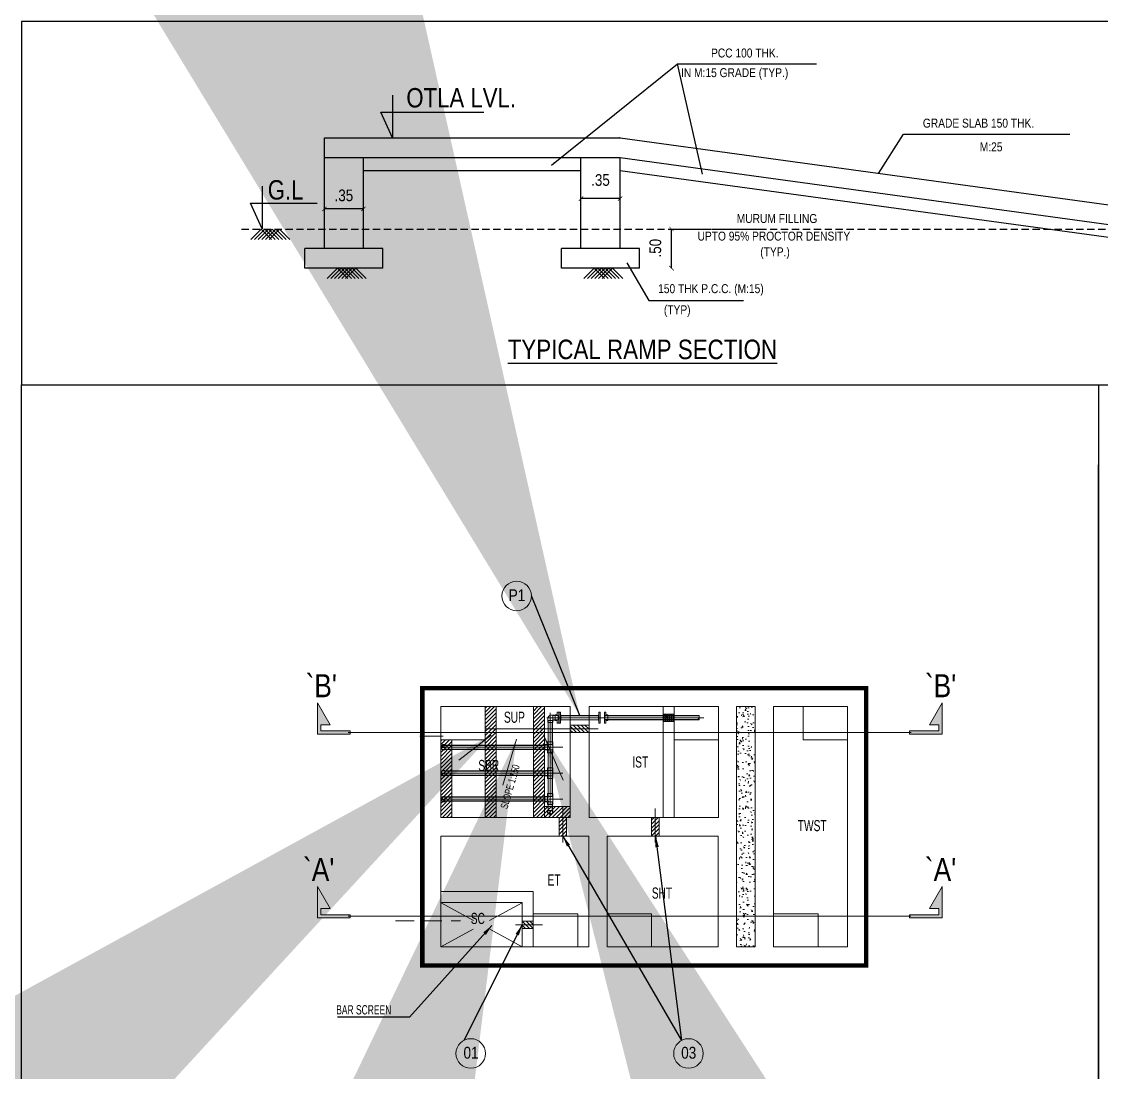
# Model space of a CAD drawing. Header units: metres. Extents: x 385023 to 385532, y 1408468 to 1408621.
# Drawn here: x 385022.92 to 385059.94, y 1408500.08 to 1408536.11 of the extents above; entities that cross this region are included whole.
import ezdxf
from ezdxf.enums import TextEntityAlignment as Align

# ---------------------------------------------------------------- set-up
doc = ezdxf.new("R2010")
doc.units = ezdxf.units.M
doc.header["$MEASUREMENT"] = 0
for name, pattern in [('( Hidden )', [0.375, 0.25, -0.125]), ('CENTER', [50.79999999999998, 31.75, -6.349999999999998, 6.349999999999998, -6.349999999999998]), ('CENTER2', [1.125, 0.75, -0.125, 0.125, -0.125]), ('DASHED', [0.75, 0.5, -0.25]), ('HIDDEN', [0.375, 0.25, -0.125]), ('PHANTOM2', [1.25, 0.625, -0.125, 0.125, -0.125, 0.125, -0.125])]:
    doc.linetypes.add(name, pattern=pattern)
doc.layers.add('DECANTER', color=7, linetype='Continuous')
doc.layers.add('MEP INPUT', color=3, linetype='Continuous', lineweight=0)
doc.styles.add('ARIAL', font='ARIALN.TTF')
doc.styles.add('RIA-AP', font='ARIALN.TTF')
doc.styles.add('Roman', font='ARIALN.TTF')
doc.styles.add('ROMANS', font='ARIALN.TTF', dxfattribs={"height": 350})
doc.styles.get("Standard").update_dxf_attribs({"font": 'ARIALN.TTF', "height": 0.35})
doc.dimstyles.new('ISO-25', dxfattribs={"dimtxt": 2.5, "dimasz": 2.5, "dimexe": 1.25, "dimexo": 0.625, "dimtad": 1, "dimtxsty": 'Standard', "dimcen": 2.5, "dimadec": 0, "dimazin": 2, "dimtfac": 1, "dimtdec": 0, "dimtofl": 0, "dimtmove": 0, "dimatfit": 0, "dimfxl": 0, "dimtzin": 0, "dimarcsym": 0})
doc.dimstyles.new('RIA-AP', dxfattribs={"dimtxt": 0.3, "dimasz": 0.15, "dimexe": 0, "dimexo": 1, "dimgap": 0.1, "dimtad": 1, "dimzin": 4, "dimdsep": 46, "dimtxsty": 'RIA-AP', "dimblk": 'ARCHTICK', "dimcen": 0.09, "dimse1": 1, "dimse2": 1, "dimclrd": 8, "dimclre": 8, "dimclrt": 4, "dimazin": 0, "dimtfac": 1, "dimtix": 1, "dimtofl": 0, "dimtmove": 2, "dimatfit": 3, "dimfxl": 0, "dimtolj": 1, "dimtzin": 0, "dimarcsym": 0})
doc.dimstyles.new('STANDARD_WS', dxfattribs={"dimtxt": 200, "dimasz": 220, "dimexe": 100, "dimexo": 100, "dimgap": 100, "dimtad": 0, "dimtih": 1, "dimtoh": 1, "dimdec": 0, "dimzin": 0, "dimdsep": 46, "dimtxsty": 'Standard', "dimcen": 0.09, "dimclrd": 5, "dimclre": 5, "dimclrt": 5, "dimadec": 0, "dimazin": 0, "dimtfac": 1, "dimtdec": 0, "dimtofl": 0, "dimtmove": 0, "dimatfit": 3, "dimfxl": 0, "dimtolj": 1, "dimtzin": 0, "dimlwd": -1, "dimlwe": -1, "dimarcsym": 0})
pattern_1 = [(45, (0, -20.77518486228473), (-0.0265165042944955, 0.0265165042944955), [])]
pattern_2 = [(134.9999999999999, (0, -20.77518486228473), (-0.0265165042944956, -0.0265165042944955), [])]
pattern_3 = [(44.99999999999996, (0, -20.77518486228473), (-0.0265165042944955, 0.0265165042944956), [])]

# ---------------------------------------------------------------- blocks, each defined once
blk = doc.blocks.new('2 FW')
at = {"color": 1, "linetype": 'CENTER', "ltscale": 20}
for p, q in [((857401, 77855.5), (857277.5, 77855.5)), ((857358.4999999999, 77935.5), (857358.4999999999, 77775))]:
    blk.add_line(p, q, dxfattribs=at)
at = {"color": 0}
for p, q in [((857284.5, 77891), (857284.5, 77820)), ((857323, 77891), (857284.5, 77891)), ((857323, 77885.5), (857284.5, 77885.5)), ((857323, 77825.5), (857284.5, 77825.5)), ((857323, 77820), (857284.5, 77820)), ((857394, 77929.5), (857323, 77929.5)), ((857323, 77891), (857323, 77929.5)), ((857323, 77885.5), (857323, 77825.5)), ((857323, 77880.5), (857333.5, 77880.5)), ((857323, 77830.5), (857333.5, 77830.5)), ((857323, 77781.5), (857323, 77820)), ((857328.5, 77929.5), (857328.5, 77891)), ((857328.5, 77891), (857388.5, 77891)), ((857328.5, 77820), (857328.5, 77781.5)), ((857328.5, 77820), (857388.5, 77820)), ((857333.5, 77891), (857333.5, 77880.5)), ((857333.5, 77820), (857333.5, 77830.5)), ((857388.5, 77929.5), (857388.5, 77891)), ((857388.5, 77820), (857388.5, 77781.5)), ((857394, 77929.5), (857394, 77781.5)), ((857394, 77781.5), (857323, 77781.5))]:
    blk.add_line(p, q, dxfattribs=at)
blk = doc.blocks.new('fl 50')
at = {"color": 1, "linetype": 'CENTER2', "ltscale": 20}
blk.add_line((408493.5, -361039.1868410292), (408397, -361039.1868410292), dxfattribs=at)
at = {"color": 7}
for p, q in [((408419.0659637806, -361115.1868410292), (408419.0659637806, -360963.1868410292)), ((408466.0659637806, -361009.1868410292), (408426, -361009.1868410292)), ((408426, -361069.1868410292), (408426, -361009.1868410292)), ((408466.0659637806, -361001.1868410292), (408439.0659637804, -361001.1868410292)), ((408466.0659637806, -361077.186841029), (408466.0659637806, -361001.1868410292)), ((408466.0659637806, -361069.1868410292), (408426, -361069.1868410292)), ((408466.0659637806, -361077.186841029), (408439.0659637804, -361077.186841029))]:
    blk.add_line(p, q, dxfattribs=at)
blk.add_lwpolyline([(408439.0659637804, -361077.186841029), (408439.0659637804, -361115.1868410292), (408419.0659637806, -361115.1868410292), (408419.0659637806, -360963.1868410292), (408439.0659637804, -360963.1868410292), (408439.0659637804, -361001.1868410292)], dxfattribs=at)
blk = doc.blocks.new('50 nb upvc elbow')
at = {"color": 1, "ltscale": 20}
for p, q in [((12784.12728145113, 78133.5810354048), (12914.97095825657, 78133.5810354048)), ((12836.17095825658, 78085.457206148), (12836.17095825658, 78210.10500663907))]:
    blk.add_line(p, q, dxfattribs=at)
for p, q in [((12803.17095825658, 78200.58103540474), (12869.17095825658, 78200.58103540457)), ((12803.17095825658, 78200.58103540492), (12803.17095825675, 78145.58103540474)), ((12806.17095825658, 78200.58103540492), (12806.17095825664, 78168.98726811228)), ((12806.17095825664, 78168.98726811222), (12866.17095825646, 78168.98726811213)), ((12866.17095825658, 78200.58103540492), (12866.17095825652, 78168.98726811213)), ((12869.17095825658, 78200.58103540492), (12869.17095825646, 78166.58103540498)), ((12903.17095825658, 78166.58103540486), (12869.17095825646, 78166.58103540498)), ((12903.17095825658, 78163.58103540486), (12872.14501447585, 78163.58103540498)), ((12872.14501447585, 78163.58103540498), (12872.14501447585, 78103.58103540492)), ((12903.17095825676, 78166.58103540486), (12903.17095825676, 78100.58103540492)), ((12848.17095825675, 78100.58103540486), (12903.17095825658, 78100.58103540486)), ((12872.14501447585, 78103.58103540486), (12903.17095825658, 78103.58103540486))]:
    blk.add_line(p, q)
blk.add_arc((12848.17095825675, 78145.58103540486), 45, 180, 270)
blk = doc.blocks.new('2 EC')
at = {"color": 0}
for p, q in [((856849.5, 77814), (856849.5, 77885)), ((856849.5, 77885), (856876.9999992907, 77885)), ((856849.5, 77880), (856876.0504954451, 77880)), ((856849.5, 77819), (856876.0504954448, 77819)), ((856849.5, 77814), (856876.9999992904, 77814))]:
    blk.add_line(p, q, dxfattribs=at)
for radius, start, end in [(32.96573444245304, 292.3009964457838, 67.69900355378422), (37.96573444245304, 290.7631786805645, 69.23682131906033)]:
    blk.add_arc((856863.5409141561, 77849.50000000003), radius, start, end, dxfattribs=at)
at = {"layer": 'DECANTER', "color": 1, "linetype": 'CENTER', "ltscale": 50}
blk.add_line((856909.5, 77849.5), (856842.5000000001, 77849.5), dxfattribs=at)
blk = doc.blocks.new('*U575')
for p, q in [((-26.00000000000003, -46.04999999999999), (-26.00000000000003, 46.04999999999999)), ((-24.00000000000006, 46.04999999999999), (-26.00000000000003, 46.04999999999999)), ((-24.00000000000003, 75), (-6.500000000000013, 75)), ((-24.00000000000006, -75), (-24.00000000000003, 75)), ((-6.500000000000028, -75), (-6.500000000000013, 75)), ((0, 39), (-6.500000000000013, 39)), ((-1.42e-14, -39), (0, 39)), ((-24.00000000000003, -46.04999999999999), (-26.00000000000003, -46.04999999999999)), ((-24.00000000000006, -75), (-6.500000000000028, -75)), ((-1.42e-14, -39), (-6.500000000000013, -39))]:
    blk.add_line(p, q)
blk = doc.blocks.new('PUDD')
at = {"color": 1, "linetype": 'CENTER', "ltscale": 50}
blk.add_line((844932.9942566887, 20616.5), (845642.9942566886, 20616.5), dxfattribs=at)
at = {"color": 0}
for p, q in [((845053.9658221734, 20646.5), (845559.6812576784, 20646.5)), ((845053.9658221734, 20643.5), (845559.6812576784, 20643.5)), ((845053.9658221734, 20589.5), (845559.6812576784, 20589.5)), ((845053.9658221734, 20586.5), (845559.6812576784, 20586.5))]:
    blk.add_line(p, q, dxfattribs=at)
at = {"xscale": -1, "rotation": 180}
blk.add_blockref('*U575', (845053.9658221734, 20616.50000000001), dxfattribs=at)
at = {"rotation": 180}
blk.add_blockref('*U575', (845559.6812576784, 20616.50000000001), dxfattribs=at)
blk = doc.blocks.new('_ArchTick')
at = {"color": 0, "linetype": 'ByBlock', "const_width": 0.15}
blk.add_lwpolyline([(-0.5, -0.5), (0.5, 0.5)], dxfattribs=at)
blk = doc.blocks.new('*D430')
at = {"color": 1, "lineweight": -2}
blk.add_line((385034.6402195084, 1408529.682687759), (385033.3014218318, 1408529.682687759), dxfattribs=at)
at = {"layer": 'Defpoints', "color": 0}
for p in [(385033.3014218318, 1408529.682687759), (385033.3014218318, 1408528.965245565), (385034.6402195084, 1408528.943923629)]:
    blk.add_point(p, dxfattribs=at)
at = {"color": 1, "lineweight": -2, "xscale": 0.15, "yscale": 0.15, "zscale": 0.15, "rotation": 180}
blk.add_blockref('_ArchTick', (385033.3014218318, 1408529.682687759), dxfattribs=at)
at = {"color": 1, "lineweight": -2, "xscale": 0.15, "yscale": 0.15, "zscale": 0.15}
blk.add_blockref('_ArchTick', (385034.6402195084, 1408529.682687759), dxfattribs=at)
at = {"color": 4, "insert": (385033.97082067, 1408530.147038397), "char_height": 0.4, "attachment_point": 5, "style": 'RIA-AP'}
blk.add_mtext('\\A1;.35', dxfattribs=at)
blk = doc.blocks.new('*D431')
at = {"color": 1, "lineweight": -2}
blk.add_line((385043.4364574965, 1408530.038352475), (385042.0976598199, 1408530.038352475), dxfattribs=at)
at = {"layer": 'Defpoints', "color": 0}
for p in [(385042.0976598199, 1408530.038352475), (385042.0976598199, 1408529.550409655), (385043.4364574965, 1408529.52908772)]:
    blk.add_point(p, dxfattribs=at)
at = {"color": 1, "lineweight": -2, "xscale": 0.15, "yscale": 0.15, "zscale": 0.15, "rotation": 180}
blk.add_blockref('_ArchTick', (385042.0976598199, 1408530.038352475), dxfattribs=at)
at = {"color": 1, "lineweight": -2, "xscale": 0.15, "yscale": 0.15, "zscale": 0.15}
blk.add_blockref('_ArchTick', (385043.4364574965, 1408530.038352475), dxfattribs=at)
at = {"color": 4, "insert": (385042.7670586583, 1408530.673345235), "char_height": 0.4, "attachment_point": 5, "style": 'RIA-AP'}
blk.add_mtext('\\A1;.35', dxfattribs=at)
blk = doc.blocks.new('*D432')
at = {"color": 1, "lineweight": -2}
blk.add_line((385045.2022778066, 1408527.656501568), (385045.2022778066, 1408528.995294529), dxfattribs=at)
at = {"layer": 'Defpoints', "color": 0}
for p in [(385044.4045008932, 1408528.995294529), (385045.2022778066, 1408528.995294529), (385044.1058552741, 1408527.656501568)]:
    blk.add_point(p, dxfattribs=at)
at = {"color": 1, "lineweight": -2, "xscale": 0.15, "yscale": 0.15, "zscale": 0.15}
for p, rotation in [((385045.2022778066, 1408528.995294529), 90), ((385045.2022778066, 1408527.656501568), 270)]:
    blk.add_blockref('_ArchTick', p, dxfattribs=dict(at, rotation=rotation))
at = {"color": 4, "insert": (385044.6483573151, 1408528.339044518), "char_height": 0.4, "attachment_point": 5, "rotation": 90, "style": 'RIA-AP'}
blk.add_mtext('\\A1;.50', dxfattribs=at)
blk = doc.blocks.new('A$C49351B01')
at = {"layer": 'MEP INPUT', "lineweight": 0}
for points in [[(4.001750507946496, -2.8016841349623), (4.001750507946496, -3.224062634256), (4.441081730970552, -3.224062634256), (4.441081730970552, -3.181824784349913), (4.043988357910791, -3.181824784349913), (4.043988357910791, -3.097349084537738), (4.172452746164423, -3.097349084537738)], [(12.44606665338659, -2.8016841349623), (12.44606665338659, -3.224062634256), (12.00673543036254, -3.224062634256), (12.00673543036254, -3.181824784349913), (12.4038288034223, -3.181824784349913), (12.4038288034223, -3.097349084537738), (12.27536441516867, -3.097349084537738)], [(4.001750507946496, -5.287684134995828), (4.001750507946496, -5.710062634289527), (4.441081730970552, -5.710062634289527), (4.441081730970552, -5.667824784383441), (4.043988357910791, -5.667824784383441), (4.043988357910791, -5.583349084571267), (4.172452746164423, -5.583349084571267)], [(12.44606665338659, -5.287684134995828), (12.44606665338659, -5.710062634289527), (12.00673543036254, -5.710062634289527), (12.00673543036254, -5.667824784383441), (12.4038288034223, -5.667824784383441), (12.4038288034223, -5.583349084571267), (12.27536441516867, -5.583349084571267)]]:
    blk.add_hatch(color=1, dxfattribs=at).paths.add_polyline_path(points)
h = blk.add_hatch(dxfattribs=at)
h.set_pattern_fill('ANSI31', color=8, scale=0.3, style=0)
h.set_pattern_definition(pattern_1)
h.paths.add_polyline_path([(6.268962993433603, -2.853136515101681), (6.268962993433603, -4.353136515101681), (6.418962993456888, -4.353136515101681), (6.418962993456888, -2.853136515101681)])
h = blk.add_hatch(dxfattribs=at)
h.set_pattern_fill('ANSI31', color=8, scale=0.3, style=0)
h.set_pattern_definition(pattern_1)
h.paths.add_polyline_path([(6.919462993422427, -2.853136515101681), (6.919462993422427, -4.353136515101681), (7.069462993445711, -4.353136515101681), (7.069462993445711, -2.853136515101681)])
h = blk.add_hatch(dxfattribs=at)
h.set_pattern_fill('AR-CONC', color=8, scale=0.03, style=0)
h.set_pattern_definition([(130, (964.3462372370135, -119.7301113515592), (-0.215178054780226, -0.0188256404947785), [0.0225, -0.2475]), (185, (964.3462372370135, -119.7301113515592), (0.0416254000839, 0.2256576401100035), [0.018, -0.198]), (79.5486, (964.32830573313, -119.7316801534931), (-0.1735528145142064, 0.2068318626182861), [0.019122057, -0.2103426335999995]), (133.8158, (964.3462372370135, -119.6701113515033), (-0.3201723145876933, -0.0496557042987054), [0.03375, -0.3712499999999998]), (83.3644, (964.3195562135384, -119.6742493436637), (-0.280398811664611, 0.2922353612701325), [0.0286830863999996, -0.3155138999999941]), (188.8157999999998, (964.3462372370135, -119.6701113515033), (-0.2803985835400881, 0.2922355802775974), [0.027, -0.297]), (158.9999999999999, (964.3162372370441, -119.6851113516337), (-0.1790721156355385, -0.1207856671996016), [0.0224999999999999, -0.2474999999999994]), (214, (964.3162372370441, -119.6851113516337), (-0.0729945995764745, 0.2175450135140559), [0.018, -0.1979999999999999]), (108.5485999999999, (964.3013145671301, -119.6951768333989), (-0.252066788574447, 0.0967591490129857), [0.019122057, -0.2103426335999999]), (142.5, (964.3462372370135, -119.7301113515592), (-0.0036479565951872, 0.0998681561493935), [0, -0.1956, 0, -0.201, 0, -0.19875]), (172.4999999999999, (964.3462372370135, -119.7301113515592), (-0.0789208612326446, 0.118323513564708), [0, -0.1145999999999999, 0, -0.1911, 0, -0.07575]), (212.5, (964.41313723699, -119.7301113515592), (-0.1601467308517227, -0.0067664615203139), [0, -0.0749999999999984, 0, -0.2339999999999968, 0, -0.3104999999999936]), (222.5, (964.4431372370179, -119.7301113515592), (-0.1749558508027158, 0.0300314946996953), [0, -0.0975, 0, -0.1554, 0, -0.2205])])
h.paths.add_polyline_path([(9.918491427933704, -6.103136515101682), (9.668491427933704, -6.103136515101682), (9.668491427933704, -2.853136515101681), (9.918491427933704, -2.853136515101681)])
h = blk.add_hatch(dxfattribs=at)
h.set_pattern_fill('ANSI31', color=8, scale=0.15, angle=89.99999999999997, style=0)
h.set_pattern_definition([(134.9999999999999, (-687.4352771083634, -56.17063651522276), (-0.0132582521472478, -0.0132582521472478), [])])
h.paths.add_polyline_path([(8.672678428907316, -3.053136515287945), (8.822678428930603, -3.053136515287945), (8.822678428930603, -2.953136515194813), (8.672678428907316, -2.953136515194813)])
h = blk.add_hatch(dxfattribs=at)
h.set_pattern_fill('ANSI31', color=8, scale=0.3, angle=89.99999999999997, style=0)
h.set_pattern_definition(pattern_2)
h.paths.add_polyline_path([(7.418962993456888, -3.202636515112857), (7.672678428907317, -3.202636515112857), (7.672678428907317, -3.102636515252555), (7.418962993456888, -3.102636515252555)])
h = blk.add_hatch(dxfattribs=at)
h.set_pattern_fill('ANSI31', color=8, scale=0.3, style=0)
h.set_pattern_definition(pattern_1)
h.paths.add_polyline_path([(5.668962993456888, -3.303136515287945), (5.668962993456888, -4.353136515101681), (5.818962993421963, -4.353136515101681), (5.818962993421963, -3.303136515287945)])
h = blk.add_hatch(dxfattribs=at)
h.set_pattern_fill('ANSI31', color=8, scale=0.3, style=0)
h.set_pattern_definition(pattern_1)
h.paths.add_polyline_path([(7.069462993445711, -4.353136515101681), (7.418962993456888, -4.353136515101681), (7.418962993456888, -4.203136515194813), (7.069462993445711, -4.203136515194813)])
h = blk.add_hatch(dxfattribs=at)
h.set_pattern_fill('ANSI31', color=8, scale=0.3, angle=-3.82e-14, style=0)
h.set_pattern_definition(pattern_3)
h.paths.add_polyline_path([(7.36896299341032, -4.603136515101681), (7.36896299341032, -4.353136515101681), (7.268962993433603, -4.353136515101681), (7.268962993433603, -4.603136515101681)])
h = blk.add_hatch(dxfattribs=at)
h.set_pattern_fill('ANSI31', color=8, scale=0.3, angle=-3.82e-14, style=0)
h.set_pattern_definition(pattern_3)
h.paths.add_polyline_path([(8.61855747297676, -4.603136515101681), (8.61855747297676, -4.353136515101681), (8.518557473000042, -4.353136515101681), (8.518557473000042, -4.603136515101681)])
h = blk.add_hatch(dxfattribs=at)
h.set_pattern_fill('ANSI31', color=8, scale=0.3, angle=89.99999999999997, style=0)
h.set_pattern_definition(pattern_2)
h.paths.add_polyline_path([(6.768962993317188, -5.853136515101682), (6.918962993456888, -5.853136515101682), (6.918962993456888, -5.753136515241379), (6.768962993317188, -5.753136515241379)])
at = {"color": 0}
blk.add_line((14.56583996384086, -19.27518486228496), (14.56583996384086, 1.499999999999996), dxfattribs=at)
blk.add_lwpolyline([(0, 1.499999999999999), (38.30003295154091, 1.499999999999999), (38.30003295154091, -20.12439936802055), (0, -20.12439936802055)], close=True, dxfattribs=at)
at = {"layer": 'MEP INPUT', "color": 7, "lineweight": 0}
for p, q in [((14.55817637164881, -19.27518486228473), (14.55817637164881, 0.4163900314864862)), ((7.926678428922683, -2.972976515159274), (9.15554264627434, -2.972976515159274)), ((7.926678428922683, -3.033296515090654), (9.15554264627434, -3.033296515090654)), ((7.117802993425072, -3.379136515172461), (7.117802993425072, -3.070136515280495)), ((7.178122993414661, -3.379136515172461), (7.178122993414661, -3.070136515280495)), ((7.073962993426618, -3.372976515298971), (5.722332157399875, -3.372976515298971)), ((7.073962993426618, -3.433296515230352), (5.722332157399875, -3.433296515230352)), ((7.117802993425072, -4.02913651531216), (7.117802993425072, -3.477136515170598)), ((7.178122993414661, -4.02913651531216), (7.178122993414661, -3.477136515170598)), ((7.073962993426618, -3.722976515159274), (5.722332157399875, -3.722976515159274)), ((7.073962993426618, -3.783296515090654), (5.722332157399875, -3.783296515090654)), ((7.073962993426618, -4.072976515252406), (5.722332157399875, -4.072976515252406)), ((7.073962993426618, -4.133296515183786), (5.722332157399875, -4.133296515183786)), ((7.117802993425072, -4.259107163265612), (7.117802993425072, -4.177136515124033)), ((7.178122993414661, -4.259107163265612), (7.178122993414661, -4.177136515124033))]:
    blk.add_line(p, q, dxfattribs=at)
at = {"layer": 'MEP INPUT', "color": 7, "linetype": 'HIDDEN', "lineweight": 0, "ltscale": 500}
for p, q in [((8.672678428907316, -4.353136515101681), (8.672678428907316, -2.853136515101681)), ((8.822678428930603, -4.353136515101681), (8.822678428930603, -2.853136515101681))]:
    blk.add_line(p, q, dxfattribs=at)
at = {"layer": 'MEP INPUT', "color": 7, "linetype": 'CENTER', "lineweight": 0, "ltscale": 50}
for p, q in [((7.14796299344897, -4.120111176135281), (7.14796299344897, -2.938773811884487)), ((7.836612465181759, -3.003136515241379), (9.222542646313457, -3.003136515241379)), ((5.701962993452697, -3.253136515241379), (5.385962993519285, -3.253136515241379)), ((7.318144251099226, -3.403136515148247), (5.668962993456888, -3.403136515148247)), ((7.318144251099226, -3.753136515241379), (5.722332157399875, -3.753136515241379)), ((7.318144251099226, -4.103136515101681), (5.722332157399875, -4.103136515101681))]:
    blk.add_line(p, q, dxfattribs=at)
at = {"layer": 'MEP INPUT', "color": 7, "linetype": 'DASHED', "lineweight": 0, "ltscale": 50}
for p, q in [((7.886612465170118, -2.976976515116433), (9.159882934620043, -2.976976515116433)), ((7.886612465170118, -3.029296515133495), (9.151202357928641, -3.029296515133495)), ((7.121802993440438, -3.379136515172461), (7.121802993440438, -3.070136515280495)), ((7.174122993457501, -3.379136515172461), (7.174122993457501, -3.070136515280495)), ((7.073962993426618, -3.376976515256131), (5.722332157399875, -3.376976515256131)), ((7.073962993426618, -3.429296515273193), (5.722332157399875, -3.429296515273193)), ((7.121802993440438, -4.067636515103544), (7.121802993440438, -3.438636515146384)), ((7.174122993457501, -4.067636515103544), (7.174122993457501, -3.438636515146384)), ((7.073962993426618, -3.726976515116433), (5.722332157399875, -3.726976515116433)), ((7.073962993426618, -3.779296515133495), (5.722332157399875, -3.779296515133495)), ((7.073962993426618, -4.076976515209565), (5.722332157399875, -4.076976515209565)), ((7.073962993426618, -4.129296515226627), (5.722332157399875, -4.129296515226627)), ((7.121802993440438, -4.259107163265612), (7.121802993440438, -4.138636515099818)), ((7.174122993457501, -4.259107163265612), (7.174122993457501, -4.138636515099818))]:
    blk.add_line(p, q, dxfattribs=at)
at = {"layer": 'MEP INPUT', "color": 7, "linetype": 'PHANTOM2', "lineweight": 0, "ltscale": 500}
for p, q in [((4.414601627069429, -3.202943709302957), (12.02764425109643, -3.202943709302957)), ((4.414601627069429, -5.688943709336484), (12.02414425110481, -5.688943709336484))]:
    blk.add_line(p, q, dxfattribs=at)
at = {"layer": 'MEP INPUT', "color": 7, "linetype": 'CENTER2', "lineweight": 0, "ltscale": 300}
for p, q in [((7.333062539897298, -3.152636515299121), (7.796126942006309, -3.152636515299121)), ((7.318962993421963, -4.692752404228116), (7.318962993421963, -4.229688002119103)), ((8.568557472988402, -4.692752404228116), (8.568557472988402, -4.229688002119103)), ((6.679347104307169, -5.803136515287945), (7.04241150649767, -5.803136515287945))]:
    blk.add_line(p, q, dxfattribs=at)
at = {"layer": 'MEP INPUT', "color": 7, "linetype": 'DASHED', "lineweight": 0}
for p, q in [((5.668962993456888, -6.103136515101682), (6.768962993317188, -5.503136515241379)), ((6.768962993317188, -6.103136515101682), (5.668962993456888, -5.503136515241379))]:
    blk.add_line(p, q, dxfattribs=at)
at = {"layer": 'MEP INPUT', "color": 7, "linetype": '( Hidden )', "lineweight": 0}
blk.add_line((5.056769036718548, -5.75174279193979), (5.934241442506106, -5.75174279193979), dxfattribs=at)
at = {"layer": 'MEP INPUT', "color": 7, "lineweight": 0, "const_width": 0.06}
blk.add_lwpolyline([(5.418962993456887, -6.353136515101682), (5.418962993456887, -2.603136515101681), (11.4184914279337, -2.603136515101681), (11.4184914279337, -6.353136515101682)], close=True, dxfattribs=at)
at = {"layer": 'MEP INPUT', "color": 7, "lineweight": 0}
for points in [[(4.043988357910791, -3.181824784349913), (4.043988357910791, -3.097349084537738), (4.172452746164423, -3.097349084537738), (4.001750507946496, -2.8016841349623), (4.001750507946496, -3.224062634256), (4.441081730970552, -3.224062634256), (4.441081730970552, -3.181824784349913)], [(5.668962993456888, -2.853136515101681), (7.418962993456888, -2.853136515101681), (7.418962993456888, -4.353136515101681), (5.668962993456888, -4.353136515101681)], [(7.418962993456888, -2.853136515101681), (5.668962993456888, -2.853136515101681), (5.668962993456888, -4.353136515101681), (7.418962993456888, -4.353136515101681)], [(9.422206863558756, -4.353136515101681), (7.672678428907317, -4.353136515101681), (7.672678428907317, -2.853136515101681), (9.422206863558756, -2.853136515101681)], [(9.918491427933704, -6.103136515101682), (9.668491427933704, -6.103136515101682), (9.668491427933704, -2.853136515101681), (9.918491427933704, -2.853136515101681)], [(10.1684914279337, -2.853136515101681), (11.1684914279337, -2.853136515101681), (11.1684914279337, -6.103136515101682), (10.1684914279337, -6.103136515101682)], [(12.4038288034223, -3.181824784349913), (12.4038288034223, -3.097349084537738), (12.27536441516867, -3.097349084537738), (12.44606665338659, -2.8016841349623), (12.44606665338659, -3.224062634256), (12.00673543036254, -3.224062634256), (12.00673543036254, -3.181824784349913)], [(7.668939054799637, -6.103136515101682), (6.918962993456888, -6.103136515101682), (6.918962993456888, -5.353136515101681), (5.668962993456888, -5.353136515101681), (5.668962993456888, -4.603136515101681), (7.668939054799637, -4.603136515101681)], [(7.668939054799637, -4.603136515101681), (5.668962993456888, -4.603136515101681), (5.668962993456888, -6.103136515101682), (7.668939054799637, -6.103136515101682)], [(7.918939054799637, -4.603136515101681), (9.418491427933704, -4.603136515101681), (9.418491427933704, -6.103136515101682), (7.918939054799637, -6.103136515101682)], [(9.418491427933704, -4.603136515101681), (7.918939054799637, -4.603136515101681), (7.918939054799637, -6.103136515101682), (9.418491427933704, -6.103136515101682)], [(4.043988357910791, -5.667824784383441), (4.043988357910791, -5.583349084571267), (4.172452746164423, -5.583349084571267), (4.001750507946496, -5.287684134995828), (4.001750507946496, -5.710062634289527), (4.441081730970552, -5.710062634289527), (4.441081730970552, -5.667824784383441)], [(12.4038288034223, -5.667824784383441), (12.4038288034223, -5.583349084571267), (12.27536441516867, -5.583349084571267), (12.44606665338659, -5.287684134995828), (12.44606665338659, -5.710062634289527), (12.00673543036254, -5.710062634289527), (12.00673543036254, -5.667824784383441)]]:
    blk.add_lwpolyline(points, close=True, dxfattribs=at)
at = {"layer": 'MEP INPUT', "color": 7, "linetype": 'DASHED', "lineweight": 0, "ltscale": 150}
for points in [[(5.668962993456888, -2.853136515101681), (6.268962993433603, -2.853136515101681), (6.268962993433603, -3.303136515287945), (5.668962993456888, -3.303136515287945)], [(9.422206863558756, -2.853136515101681), (8.82220686358204, -2.853136515101681), (8.82220686358204, -3.303136515287945), (9.422206863558756, -3.303136515287945)], [(11.16811336294785, -2.853136515101681), (10.56811336297113, -2.853136515101681), (10.56811336297113, -3.303136515287945), (11.16811336294785, -3.303136515287945)], [(5.668962993456888, -5.503136515241379), (6.768962993317188, -5.503136515241379), (6.768962993317188, -6.103136515101682), (5.668962993456888, -6.103136515101682)], [(6.918962993456888, -5.653136515148248), (7.518962993317188, -5.653136515148248), (7.518962993317188, -6.103136515101682), (6.918962993456888, -6.103136515101682)], [(7.918939054799637, -5.653136515148248), (8.518939054776352, -5.653136515148248), (8.518939054776352, -6.103136515101682), (7.918939054799637, -6.103136515101682)], [(10.1684914279337, -5.653136515148248), (10.76849142796862, -5.653136515148248), (10.76849142796862, -6.103136515101682), (10.1684914279337, -6.103136515101682)]]:
    blk.add_lwpolyline(points, close=True, dxfattribs=at)
at = {"layer": 'MEP INPUT', "color": 7, "lineweight": 0}
for points in [[(6.268962993433603, -2.853136515101681), (6.268962993433603, -4.353136515101681), (6.418962993456888, -4.353136515101681), (6.418962993456888, -2.853136515101681), (6.268962993433603, -2.853136515101681)], [(6.268962993433603, -3.153136515148247), (7.418962993456888, -3.153136515148247), (7.418962993456888, -2.853136515101681), (6.268962993433603, -2.853136515101681), (6.268962993433603, -3.153136515148247)], [(6.919462993422427, -2.853136515101681), (6.919462993422427, -4.353136515101681), (7.069462993445711, -4.353136515101681), (7.069462993445711, -2.853136515101681), (6.919462993422427, -2.853136515101681)], [(8.672678428907316, -3.053136515287945), (8.822678428930603, -3.053136515287945), (8.822678428930603, -2.953136515194813), (8.672678428907316, -2.953136515194813), (8.672678428907316, -3.053136515287945)], [(7.418962993456888, -3.202636515112857), (7.672678428907317, -3.202636515112857), (7.672678428907317, -3.102636515252555), (7.418962993456888, -3.102636515252555), (7.418962993456888, -3.202636515112857)], [(5.668962993456888, -3.303136515287945), (5.668962993456888, -4.353136515101681), (5.818962993421963, -4.353136515101681), (5.818962993421963, -3.303136515287945), (5.668962993456888, -3.303136515287945)], [(7.069462993445711, -4.353136515101681), (7.418962993456888, -4.353136515101681), (7.418962993456888, -4.203136515194813), (7.069462993445711, -4.203136515194813), (7.069462993445711, -4.353136515101681)], [(7.36896299341032, -4.603136515101681), (7.36896299341032, -4.353136515101681), (7.268962993433603, -4.353136515101681), (7.268962993433603, -4.603136515101681), (7.36896299341032, -4.603136515101681)], [(8.61855747297676, -4.603136515101681), (8.61855747297676, -4.353136515101681), (8.518557473000042, -4.353136515101681), (8.518557473000042, -4.603136515101681), (8.61855747297676, -4.603136515101681)], [(6.768962993317188, -5.853136515101682), (6.918962993456888, -5.853136515101682), (6.918962993456888, -5.753136515241379), (6.768962993317188, -5.753136515241379), (6.768962993317188, -5.853136515101682)]]:
    blk.add_lwpolyline(points, dxfattribs=at)
at = {"layer": 'MEP INPUT', "color": 3, "lineweight": 0}
blk.add_circle((6.694585907536463, -1.356729890076707), 0.1995252768213744, dxfattribs=at)
at = {"layer": 'MEP INPUT', "color": 1, "lineweight": 0}
for centre in [(6.073179351429359, -7.54316052014569), (9.016611184315195, -7.54316052014569)]:
    blk.add_circle(centre, 0.1995252768213744, dxfattribs=at)
at = {"layer": 'MEP INPUT', "color": 8, "lineweight": 0}
blk.add_ellipse((9.15554264627434, -3.018216515282432), major_axis=(0, 0.0150800000000163), ratio=0.4242967624680201, dxfattribs=at)
at = {"layer": 'MEP INPUT', "color": 8, "lineweight": 0, "extrusion": (0, 0, -1)}
blk.add_ellipse((9.15554264627434, -2.988056515200326), major_axis=(0, -0.0150800000000163), ratio=0.42429676246802, start_param=3.141592653589793, end_param=6.283185307179585, dxfattribs=at)
at = {"layer": 'MEP INPUT', "color": 2, "lineweight": 0, "yscale": 0.001, "zscale": 0.001}
for name, p, xscale, rotation in [('50 nb upvc elbow', (-70.98561804197226, 9.833034443113688), 0.001, 270), ('fl 50', (415.6810289572183, -364.0423233561183), 0.001, 180), ('fl 50', (-400.5393875348657, -364.0423233561183), -0.001, 180)]:
    blk.add_blockref(name, p, dxfattribs=dict(at, xscale=xscale, rotation=rotation))
at = {"layer": 'MEP INPUT', "color": 0, "lineweight": 0, "yscale": 0.001, "zscale": 0.001}
for name, p, xscale in [('PUDD', (852.8526442511081, -23.61963651524511), -0.001), ('2 FW', (-850.2105370065822, -81.25863651521156), 0.001), ('2 EC', (862.571832157411, -81.25263651515941), -0.001), ('2 EC', (862.571832157411, -81.60263651525254), -0.001), ('2 FW', (-850.2105370065822, -81.6086365153047), 0.001), ('2 EC', (862.571832157411, -81.95263651511286), -0.001), ('2 FW', (-850.2105370065822, -81.95863651516501), 0.001)]:
    blk.add_blockref(name, p, dxfattribs=dict(at, xscale=xscale))
at = {"layer": 'MEP INPUT', "color": 0, "lineweight": 0, "xscale": -0.001, "yscale": 0.001, "zscale": 0.001, "rotation": 90}
blk.add_blockref('2 EC', (84.99746299340194, 852.5903928367454), dxfattribs=at)
at = {"layer": 'MEP INPUT', "color": 7, "lineweight": 0, "style": 'ROMANS'}
for s, p in [('P1', (6.698270349735764, -1.347048638943846)), ('01', (6.076863793686867, -7.533479269012829)), ('03', (9.020295626572704, -7.533479269012829))]:
    blk.add_text(s, height=0.16, dxfattribs=at).set_placement(p, align=Align.MIDDLE)
at = {"layer": 'MEP INPUT', "color": 7, "lineweight": 0}
for s, p in [("`B'", (4.051503295575174, -2.559747722322384)), ("`B'", (12.42531386573836, -2.559747722322384)), ("`A'", (4.017003295566325, -5.045747722355912)), ("`A'", (12.42531386573836, -5.045747722355912))]:
    blk.add_text(s, height=0.31104, dxfattribs=at).set_placement(p, align=Align.MIDDLE)
at = {"layer": 'MEP INPUT', "color": 7, "lineweight": 0, "style": 'Roman'}
for s, height, width, p in [('SUP', 0.15, 0.7999999999999993, (6.521763702012037, -3.071360159289355)), ('SBR', 0.15, 0.7999999999999993, (6.175374234533307, -3.724261149853731)), ('IST', 0.15, 0.7999999999999993, (8.258236749885043, -3.677261150066073)), ('TWST', 0.15, 0.7999999999999993, (10.49523674984965, -4.537261149935687)), ('ET', 0.15, 0.7999999999999993, (7.111054137554389, -5.272310466595257)), ('SHT', 0.15, 0.7999999999999993, (8.521236749862226, -5.449261149946864)), ('SC', 0.15, 0.7999999999999993, (6.073736749852912, -5.792261150056759)), ('BAR SCREEN', 0.125, 0.8, (4.253824666755178, -7.015467369087303))]:
    blk.add_text(s, height=height, dxfattribs=dict(at, width=width)).set_placement(p)
at = {"layer": 'MEP INPUT', "color": 7, "lineweight": 0, "style": 'Roman', "width": 0.8}
blk.add_text('SLOPE 1:150', height=0.1, rotation=73.87422842788918, dxfattribs=at).set_placement((6.567675708299872, -4.243710048353563))
at = {"layer": 'MEP INPUT', "color": 3, "lineweight": 0}
blk.add_leader([(7.545820711211205, -2.97313651521344), (6.894111184317522, -1.356729890076707)], dimstyle='ISO-25', override={"dimscale": 60, "dimtxt": 2, "dimasz": 2, "dimgap": 0.7, "dimzin": 0, "dimtdec": 0, "dimarcsym": 1}, dxfattribs=at)
at = {"layer": 'MEP INPUT', "color": 0, "lineweight": 0}
for points, override in [([(6.348585907516905, -3.237636515261868), (5.912085907506195, -3.579136515125895)], {"dimtxt": 150, "dimasz": 100, "dimexe": 10, "dimexo": 10, "dimgap": 10, "dimtad": 0, "dimtih": 0, "dimtoh": 0, "dimtxsty": 'ROMANS', "dimclrd": 2, "dimclre": 2, "dimclrt": 3, "dimfxl": 0.18, "dimtfillclr": 5, "dimarcsym": 1}), ([(6.690402426496518, -3.292898379123101), (6.508085907525753, -3.916136515183636)], {"dimtxt": 150, "dimasz": 100, "dimexe": 10, "dimexo": 10, "dimgap": 10, "dimtih": 0, "dimtoh": 0, "dimtxsty": 'ROMANS', "dimclrd": 2, "dimclre": 2, "dimclrt": 3, "dimfxl": 0.18, "dimtfillclr": 5, "dimarcsym": 1}), ([(7.057402426523992, -3.234898379162217), (7.324085907517371, -3.847136515282358)], {"dimtxt": 150, "dimasz": 100, "dimexe": 10, "dimexo": 10, "dimgap": 10, "dimtih": 0, "dimtoh": 0, "dimtxsty": 'ROMANS', "dimclrd": 2, "dimclre": 2, "dimclrt": 3, "dimfxl": 0.18, "dimtfillclr": 5, "dimarcsym": 1})]:
    blk.add_leader(points, dimstyle='STANDARD_WS', override=override, dxfattribs=at)
at = {"layer": 'MEP INPUT', "color": 1, "lineweight": 0}
for points, override in [([(7.318962993421963, -4.603136515101681), (8.921214819450768, -7.367918203003724)], {"dimscale": 60, "dimtxt": 2, "dimasz": 0.0025, "dimgap": 0.7, "dimzin": 0, "dimtdec": 0, "dimarcsym": 1}), ([(8.57255747300377, -4.603136515101681), (8.921214819450768, -7.367918203003724)], {"dimscale": 60, "dimtxt": 2, "dimasz": 0.0025, "dimgap": 0.7, "dimzin": 0, "dimtdec": 0, "dimarcsym": 1}), ([(6.360131466908285, -5.812136515133346), (5.243996147620862, -7.052265764536599), (4.269996147575227, -7.052265764536599)], {"dimscale": 60, "dimtxt": 2, "dimasz": 0.0025, "dimgap": 0.7, "dimzin": 0, "dimarcsym": 1}), ([(6.768962993317188, -5.803136515287945), (5.977782986564933, -7.367918203003724)], {"dimscale": 60, "dimtxt": 2, "dimasz": 0.0025, "dimgap": 0.7, "dimzin": 0, "dimtdec": 0, "dimarcsym": 1})]:
    blk.add_leader(points, dimstyle='ISO-25', override=override, dxfattribs=at)

msp = doc.modelspace()

# ---------------------------------------------------------------- linework, layer by layer
for p, q in [((385033.3014299893, 1408528.325897244), (385033.3014281504, 1408532.118067102)), ((385033.3014299893, 1408532.119143968), (385043.4364587932, 1408532.119144773)), ((385043.4364587929, 1408532.119144773), (385043.4166870689, 1408532.120918499)), ((385043.4364587932, 1408532.119144773), (385066.2092211119, 1408528.995294529)), ((385033.3014284762, 1408531.446277768), (385042.0976658315, 1408531.446278895)), ((385034.6402195084, 1408528.325897244), (385034.6402238567, 1408531.44627809)), ((385042.0976658315, 1408531.446278895), (385043.4364587932, 1408531.446278895)), ((385042.0976658315, 1408528.325898049), (385042.0976658315, 1408531.446278895)), ((385043.4364587932, 1408531.446278895), (385066.1635229043, 1408528.325898049)), ((385043.4364587932, 1408528.325898049), (385043.4368360133, 1408531.446227103)), ((385034.640223235, 1408531.000013549), (385042.0976658654, 1408531.000014574)), ((385043.4367820604, 1408530.999933886), (385066.1635229043, 1408527.896818925)), ((385033.3014299893, 1408528.325897244), (385032.6320335084, 1408528.325897244)), ((385032.6320335084, 1408527.656500763), (385032.6320335084, 1408528.325897244)), ((385034.6402195084, 1408528.325897244), (385033.3014299893, 1408528.325897244)), ((385035.3096159892, 1408528.325897244), (385034.6402195084, 1408528.325897244)), ((385035.3096159892, 1408527.656500763), (385035.3096159892, 1408528.325897244)), ((385041.4282693506, 1408527.656501568), (385041.4282693506, 1408528.325898049)), ((385042.0976658315, 1408528.325898049), (385041.4282693506, 1408528.325898049)), ((385043.4364587932, 1408528.325898049), (385042.0976658315, 1408528.325898049)), ((385044.1058552741, 1408528.325898049), (385043.4364587932, 1408528.325898049)), ((385044.1058552741, 1408527.656501568), (385044.1058552741, 1408528.325898049)), ((385035.3096159892, 1408527.656500763), (385032.6320335084, 1408527.656500763)), ((385044.1058552741, 1408527.656501568), (385041.4282693506, 1408527.656501568))]:
    msp.add_line(p, q)
at = {"color": 1, "linetype": 'HIDDEN'}
for p, q in [((385030.4660462676, 1408528.995294529), (385048.3857666242, 1408528.995294529)), ((385045.2022778064, 1408528.995294529), (385067.9126901538, 1408528.995294529))]:
    msp.add_line(p, q, dxfattribs=at)
at = {"elevation": 0.025212673160695}
for points in [[(385120.0199663869, 1408536.106450273), (385022.9230434587, 1408536.106450272), (385022.9230434587, 1408523.659146992)], [(385030.7833772909, 1408528.640293436), (385031.1383783841, 1408528.995294529), (385031.4933794774, 1408528.640293436)], [(385030.9088891311, 1408528.640293436), (385031.2638902244, 1408528.995294529), (385031.6188913175, 1408528.640293436)], [(385031.0344009712, 1408528.640293436), (385031.3894020646, 1408528.995294529), (385031.7444031577, 1408528.640293436)], [(385031.1599128115, 1408528.640293436), (385031.5149139046, 1408528.995294529), (385031.8699149978, 1408528.640293436)], [(385031.2854246516, 1408528.640293436), (385031.6404257448, 1408528.995294529), (385031.995426838, 1408528.640293436)], [(385031.4109364918, 1408528.640293436), (385031.765937585, 1408528.995294529), (385032.1209386781, 1408528.640293436)], [(385033.3985119085, 1408527.30149967), (385033.7535130017, 1408527.656500763), (385034.1085140949, 1408527.30149967)], [(385033.5240237486, 1408527.30149967), (385033.8790248419, 1408527.656500763), (385034.2340259351, 1408527.30149967)], [(385033.6495355888, 1408527.30149967), (385034.004536682, 1408527.656500763), (385034.3595377753, 1408527.30149967)], [(385033.775047429, 1408527.30149967), (385034.1300485222, 1408527.656500763), (385034.4850496153, 1408527.30149967)], [(385033.9005592692, 1408527.30149967), (385034.2555603624, 1408527.656500763), (385034.6105614555, 1408527.30149967)], [(385034.0260711094, 1408527.30149967), (385034.3810722026, 1408527.656500763), (385034.7360732957, 1408527.30149967)], [(385042.1947494722, 1408527.301500475), (385042.5497505653, 1408527.656501568), (385042.9047516585, 1408527.301500475)], [(385042.3202613122, 1408527.301500475), (385042.6752624055, 1408527.656501568), (385043.0302634986, 1408527.301500475)], [(385042.4457731524, 1408527.301500475), (385042.8007742456, 1408527.656501568), (385043.1557753388, 1408527.301500475)], [(385042.5712849926, 1408527.301500475), (385042.9262860858, 1408527.656501568), (385043.2812871789, 1408527.301500475)], [(385042.6967968328, 1408527.301500475), (385043.051797926, 1408527.656501568), (385043.4067990192, 1408527.301500475)], [(385042.8223086729, 1408527.301500475), (385043.1773097661, 1408527.656501568), (385043.5323108593, 1408527.301500475)]]:
    msp.add_lwpolyline(points, dxfattribs=at)
at = {"color": 6, "elevation": 0.025212673160695}
for points in [[(385035.6420762452, 1408533.587541553), (385035.6420762452, 1408532.119144773), (385035.2411468755, 1408532.999131395), (385038.7683522141, 1408532.999131395)], [(385031.1718039129, 1408530.466016407), (385031.1718039129, 1408528.997619628), (385030.7708745432, 1408529.877606251), (385033.0500073249, 1408529.877606251)]]:
    msp.add_lwpolyline(points, dxfattribs=at)

# ---------------------------------------------------------------- block references
at = {"xscale": 2.535165519337624, "yscale": 2.535165519337624, "zscale": 2.535165519337624}
msp.add_blockref('A$C49351B01', (385022.9230434587, 1408519.856398713, 0.025212673160695), dxfattribs=at)

# ---------------------------------------------------------------- texts
at = {"color": 4, "style": 'RIA-AP'}
for s, p in [('PCC 100 THK.', (385046.5557527578, 1408535.029909055)), ('IN M:15 GRADE (TYP.)', (385045.5265373686, 1408534.355803473)), ('GRADE SLAB 150 THK.', (385053.8171740574, 1408532.625664528)), (' M:25', (385055.6707791925, 1408531.81227314)), ('UPTO 95%%% PROCTOR DENSITY', (385046.0938440208, 1408528.75287198)), ('(TYP.)', (385048.2439614553, 1408528.214007813)), ('150 THK P.C.C. (M:15)', (385044.7427713934, 1408526.951585619)), ('(TYP)', (385044.9402456147, 1408526.228143161))]:
    msp.add_text(s, height=0.3056474420658681, dxfattribs=at).set_placement(p, align=Align.MIDDLE_LEFT)
for s, height, p in [('OTLA LVL.', 0.6632974003165538, (385036.1114351019, 1408533.163584439)), ('G.L', 0.6632974003165538, (385031.3607301906, 1408530.005357079)), ('MURUM FILLING', 0.3056474420658681, (385047.4367534782, 1408529.202925818))]:
    msp.add_text(s, height=height, dxfattribs=at).set_placement(p)
at = {"style": 'ARIAL'}
msp.add_text('%%UTYPICAL RAMP SECTION', height=0.6686037795190864, dxfattribs=at).set_placement((385044.2032997835, 1408524.869373446), align=Align.MIDDLE_CENTER)

# ---------------------------------------------------------------- dimensions: what is measured, and where the dimension line sits
for base, p1, p2, angle, text, picture, middle in [((385042.0976598199, 1408530.038352475, 0.05042534632139), (385043.4364574965, 1408529.52908772, 0.0504253464117865), (385042.0976598199, 1408529.550409655, 0.0504253464117865), 180, '.35', '*D431', (385042.7670586583, 1408530.673345235, 0.05042534632139)), ((385045.2022778066, 1408528.995294529, 0.05042534632139), (385044.1058552741, 1408527.656501568, 0.05042534632139), (385044.4045008932, 1408528.995294529, 0.05042534632139), 90, '.50', '*D432', (385044.6483573151, 1408528.339044518, 0.05042534632139))]:
    dim = msp.add_linear_dim(base=base, p1=p1, p2=p2, angle=angle, text=text, dimstyle='RIA-AP', override={"dimtxt": 0.4, "dimclrd": 1, "dimfxl": 0.02})
    dim.commit()
    dim.dimension.update_dxf_attribs({"geometry": picture, "text_midpoint": middle, "dimtype": 160})
at = {"color": 4}
dim = msp.add_linear_dim(base=(385033.3014218318, 1408529.682687759, 0.05042534632139), p1=(385034.6402195084, 1408528.943923629, 0.0504253464117865), p2=(385033.3014218318, 1408528.965245565, 0.0504253464117865), angle=180, text='.35', dimstyle='RIA-AP', override={"dimtxt": 0.4, "dimclrd": 1, "dimfxl": 0.02}, dxfattribs=at)
dim.commit()
dim.dimension.update_dxf_attribs({"geometry": '*D430', "text_midpoint": (385033.97082067, 1408530.147038397, 0.05042534632139), "dimtype": 160})

# ---------------------------------------------------------------- leaders
for points in [[(385041.0850384122, 1408531.188891381, 0.05042534632139), (385045.4064651034, 1408534.662666267, 0.05042534632139), (385050.172224739, 1408534.662666267, 0.05042534632139)], [(385046.2648006224, 1408530.870873046, 0.05042534632139), (385045.4064651034, 1408534.662666267, 0.05042534632139), (385050.172224739, 1408534.662666267, 0.05042534632139)], [(385052.2969127541, 1408530.903713334, 0.05042534632139), (385053.1561764542, 1408532.241826813, 0.05042534632139), (385058.8582070138, 1408532.241826813, 0.05042534632139)], [(385043.6747247169, 1408527.833462314, 1.234433407622969), (385044.4285637328, 1408526.549280044, 1.234433407622969), (385047.6720526736, 1408526.549280044, 1.234433407622969)]]:
    msp.add_leader(points, dimstyle='RIA-AP', override={"dimtxt": 0.4, "dimclrd": 1, "dimfxl": 0.02})

doc.saveas('drawing.dxf')
